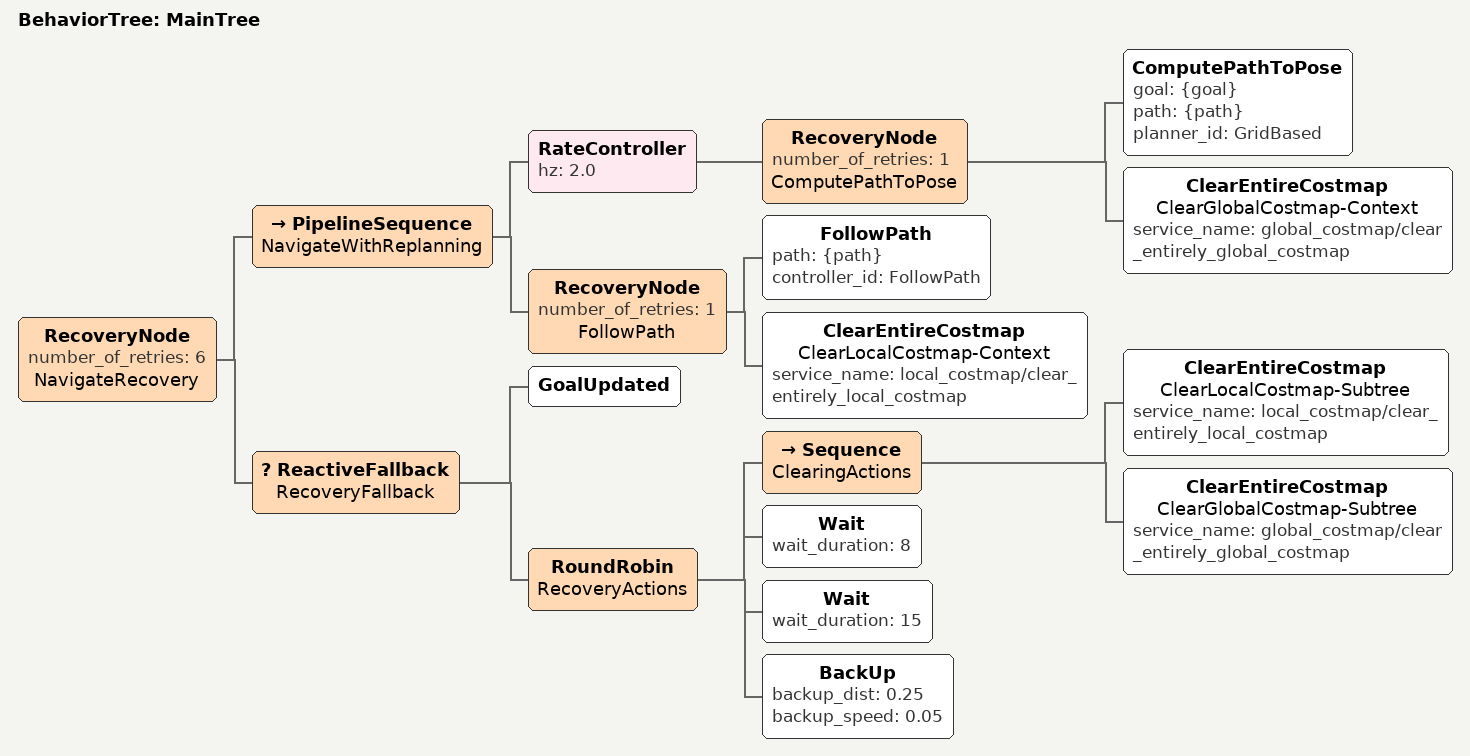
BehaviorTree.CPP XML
<root main_tree_to_execute="MainTree">
  <BehaviorTree ID="MainTree">
    <RecoveryNode number_of_retries="6" name="NavigateRecovery">
      <PipelineSequence name="NavigateWithReplanning">
        <RateController hz="2.0">
          <RecoveryNode number_of_retries="1" name="ComputePathToPose">
            <ComputePathToPose goal="{goal}" path="{path}" planner_id="GridBased"/>
            <ClearEntireCostmap name="ClearGlobalCostmap-Context"
                                service_name="global_costmap/clear_entirely_global_costmap"/>
          </RecoveryNode>
        </RateController>
        <RecoveryNode number_of_retries="1" name="FollowPath">
          <FollowPath path="{path}" controller_id="FollowPath"/>
          <ClearEntireCostmap name="ClearLocalCostmap-Context"
                              service_name="local_costmap/clear_entirely_local_costmap"/>
        </RecoveryNode>
      </PipelineSequence>

      <ReactiveFallback name="RecoveryFallback">
        <GoalUpdated/>
        <RoundRobin name="RecoveryActions">
          <Sequence name="ClearingActions">
            <ClearEntireCostmap name="ClearLocalCostmap-Subtree"
                                service_name="local_costmap/clear_entirely_local_costmap"/>
            <ClearEntireCostmap name="ClearGlobalCostmap-Subtree"
                                service_name="global_costmap/clear_entirely_global_costmap"/>
          </Sequence>
          <Wait wait_duration="8"/>
          <Wait wait_duration="15"/>
          <BackUp backup_dist="0.25" backup_speed="0.05"/>
        </RoundRobin>
      </ReactiveFallback>
    </RecoveryNode>
  </BehaviorTree>
</root>
